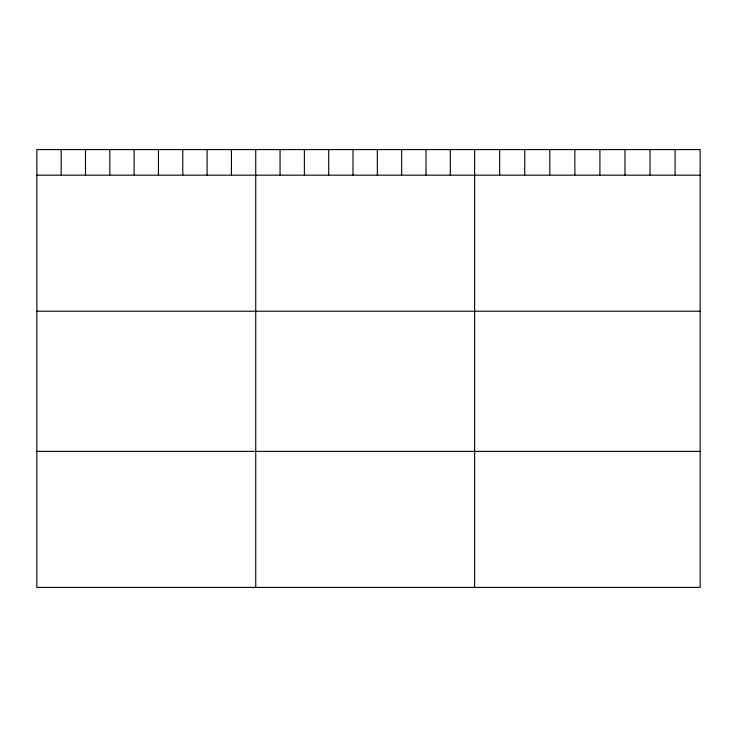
<?xml version="1.0" encoding="UTF-8"?>
<svg xmlns="http://www.w3.org/2000/svg" width="737" height="737" viewBox="0 0 737 737"><rect width="100%" height="100%" fill="white"/><g stroke="black" fill="none" stroke-linecap="round" stroke-linejoin="round"><path stroke-width="1.11" d="M700.15 175.176L700.15 587.417L36.85 587.417L36.85 149.583L700.15 149.583L700.15 175.176L36.85 175.176M36.85 311.217L700.15 311.217M36.85 451.376L700.15 451.376M675.092 149.583L675.092 175.176M650.034 149.583L650.034 175.176M624.976 149.583L624.976 175.176M599.918 149.583L599.918 175.176M574.86 149.583L574.86 175.176M549.802 149.583L549.802 175.176M524.744 149.583L524.744 175.176M499.686 149.583L499.686 175.176M474.628 149.583L474.628 587.417M450.307 149.583L450.307 175.176M425.986 149.583L425.986 175.176M401.665 149.583L401.665 175.176M377.344 149.583L377.344 175.176M353.023 149.583L353.023 175.176M328.702 149.583L328.702 175.176M304.381 149.583L304.381 175.176M280.06 149.583L280.06 175.176M255.739 149.583L255.739 587.417M231.418 149.583L231.418 175.176M207.097 149.583L207.097 175.176M182.776 149.583L182.776 175.176M158.455 149.583L158.455 175.176M134.134 149.583L134.134 175.176M109.813 149.583L109.813 175.176M85.492 149.583L85.492 175.176M61.171 149.583L61.171 175.176"/></g></svg>
